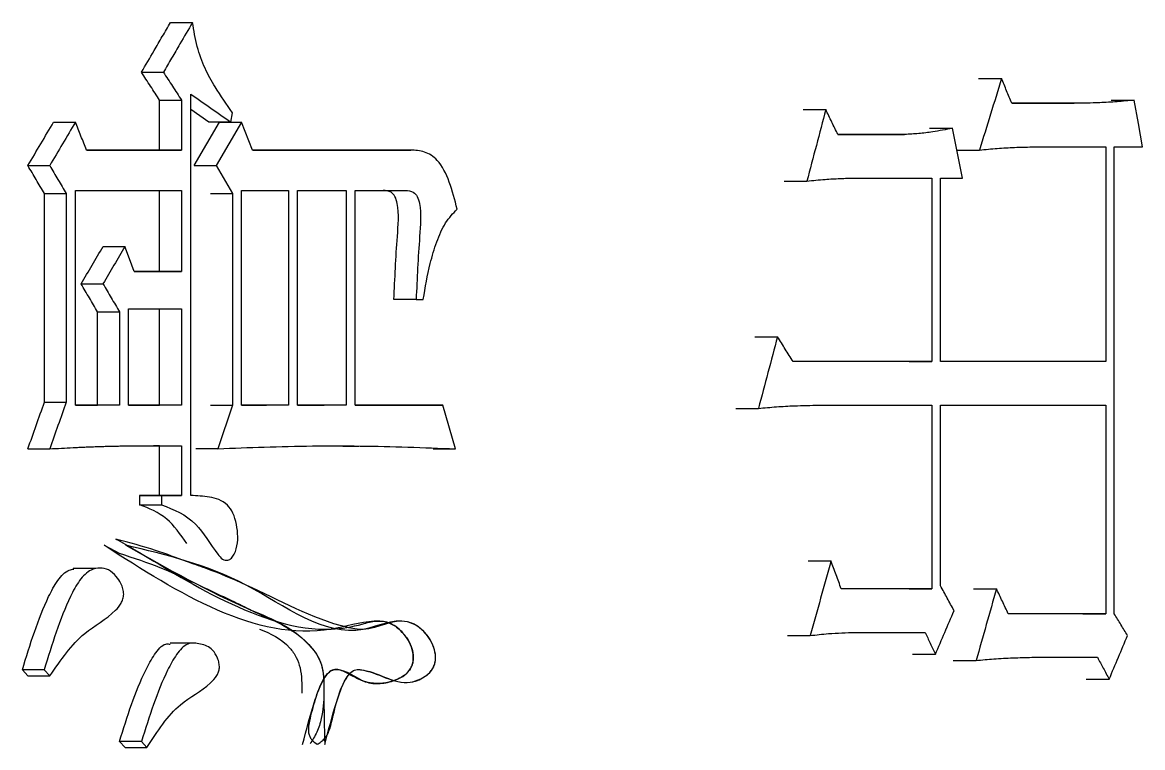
# Model space of a CAD drawing. Header units: millimetres. Extents: x 2687 to 4367, y 1046 to 2234.
# Drawn here: x 3491.366 to 3495.259, y 1378.355 to 1380.875 of the extents above; entities that cross this region are included whole.
import ezdxf

# ---------------------------------------------------------------- set-up
doc = ezdxf.new("R2010")
doc.units = ezdxf.units.MM

msp = doc.modelspace()

# ---------------------------------------------------------------- linework, layer by layer
at = {"color": 7, "linetype": 'Continuous', "lineweight": 25}
for p, q in [((3491.8809, 1380.8753), (3491.9572, 1380.8753)), ((3491.7797, 1380.7022), (3491.8558, 1380.7022)), ((3494.6895, 1380.6806), (3494.769, 1380.6806)), ((3491.8429, 1380.6049), (3491.9192, 1380.6049)), ((3491.8429, 1380.4318), (3491.8429, 1380.6049)), ((3491.9192, 1380.6049), (3491.9192, 1380.4318)), ((3491.9509, 1379.2311), (3491.9509, 1380.6265)), ((3495.0209, 1380.5941), (3494.8043, 1380.5941)), ((3494.8043, 1380.5941), (3494.9406, 1380.5941)), ((3494.941, 1380.5941), (3495.0209, 1380.5941)), ((3495.1502, 1380.6049), (3495.2303, 1380.6049)), ((3492.0134, 1380.5291), (3491.9509, 1380.573)), ((3492.0899, 1380.5291), (3492.0962, 1380.5616)), ((3494.0794, 1380.5724), (3494.1582, 1380.5724)), ((3491.4745, 1380.5291), (3491.5503, 1380.5291)), ((3491.9629, 1380.3777), (3492.0511, 1380.5291)), ((3492.0899, 1380.5291), (3492.0134, 1380.5291)), ((3492.1277, 1380.5291), (3492.0394, 1380.3777)), ((3492.0512, 1380.5291), (3492.1277, 1380.5291)), ((3492.1655, 1380.4318), (3492.1277, 1380.5291)), ((3494.4323, 1380.4859), (3494.2001, 1380.4859)), ((3494.2001, 1380.4859), (3494.3528, 1380.4859)), ((3494.3532, 1380.4859), (3494.4323, 1380.4859)), ((3494.5188, 1380.5075), (3494.5981, 1380.5075)), ((3494.8746, 1380.4426), (3495.1316, 1380.4426)), ((3495.1316, 1380.4426), (3495.1316, 1379.6962)), ((3495.1606, 1380.4426), (3495.2593, 1380.4426)), ((3491.9192, 1380.4318), (3491.5886, 1380.4318)), ((3491.5886, 1380.4318), (3491.8429, 1380.4318)), ((3491.8429, 1380.4318), (3491.9192, 1380.4318)), ((3492.7158, 1380.4318), (3492.1655, 1380.4318)), ((3492.1655, 1380.4318), (3492.6385, 1380.4318)), ((3492.6386, 1380.4318), (3492.7158, 1380.4318)), ((3494.6136, 1380.4318), (3494.6925, 1380.4318)), ((3491.3851, 1380.3777), (3491.4608, 1380.3777)), ((3491.9629, 1380.3777), (3492.0394, 1380.3777)), ((3492.0394, 1380.3777), (3492.0962, 1380.2803)), ((3494.0137, 1380.3236), (3494.0924, 1380.3236)), ((3494.2597, 1380.3345), (3494.5271, 1380.3345)), ((3494.5271, 1380.3345), (3494.5271, 1379.6962)), ((3494.5567, 1380.3345), (3494.6335, 1380.3345)), ((3494.5567, 1379.6962), (3494.5567, 1380.3345)), ((3491.4426, 1380.2803), (3491.5183, 1380.2803)), ((3491.4426, 1379.5556), (3491.4426, 1380.2803)), ((3491.5183, 1380.2803), (3491.5183, 1379.5556)), ((3491.5503, 1380.2912), (3491.9192, 1380.2912)), ((3491.5503, 1379.5448), (3491.5503, 1380.2912)), ((3491.8429, 1380.0099), (3491.8429, 1380.2912)), ((3491.9192, 1380.2912), (3491.9192, 1380.0099)), ((3492.0197, 1380.2803), (3492.0962, 1380.2803)), ((3492.0962, 1380.2803), (3492.0962, 1379.5448)), ((3492.1277, 1379.5448), (3492.1277, 1380.2912)), ((3492.1277, 1380.2912), (3492.2912, 1380.2912)), ((3492.2912, 1380.2912), (3492.2912, 1379.5448)), ((3492.3226, 1379.5448), (3492.3226, 1380.2912)), ((3492.3226, 1380.2912), (3492.4916, 1380.2912)), ((3492.4916, 1380.2912), (3492.4916, 1379.5448)), ((3492.5228, 1380.2912), (3492.6972, 1380.2912)), ((3492.5228, 1379.5448), (3492.5228, 1380.2912)), ((3492.6202, 1380.2912), (3492.6975, 1380.2912)), ((3491.6464, 1380.0964), (3491.7224, 1380.0964)), ((3491.9192, 1380.0099), (3491.7542, 1380.0099)), ((3491.7542, 1380.0099), (3491.8429, 1380.0099)), ((3491.8429, 1380.0099), (3491.9192, 1380.0099)), ((3491.5701, 1379.9666), (3491.646, 1379.9666)), ((3492.7344, 1379.9126), (3492.6573, 1379.9126)), ((3492.7344, 1379.9126), (3492.7593, 1379.9126)), ((3491.6274, 1379.8693), (3491.7033, 1379.8693)), ((3491.6274, 1379.5448), (3491.6274, 1379.8693)), ((3491.7033, 1379.8693), (3491.7033, 1379.5448)), ((3491.7352, 1379.5448), (3491.7352, 1379.8801)), ((3491.7352, 1379.8801), (3491.9192, 1379.8801)), ((3491.8429, 1379.5448), (3491.8429, 1379.8801)), ((3491.9192, 1379.8801), (3491.9192, 1379.5448)), ((3493.9118, 1379.7828), (3493.9904, 1379.7828)), ((3494.5271, 1379.6962), (3494.0444, 1379.6962)), ((3494.4479, 1379.6962), (3494.5271, 1379.6962)), ((3495.1316, 1379.6962), (3494.5567, 1379.6962)), ((3495.1316, 1379.6962), (3495.0516, 1379.6962)), ((3491.4426, 1379.5556), (3491.5183, 1379.5556)), ((3491.7033, 1379.5448), (3491.5503, 1379.5448)), ((3491.5503, 1379.5448), (3491.6274, 1379.5448)), ((3491.7033, 1379.5448), (3491.6274, 1379.5448)), ((3491.9192, 1379.5448), (3491.7352, 1379.5448)), ((3491.7352, 1379.5448), (3491.8429, 1379.5448)), ((3491.9192, 1379.5448), (3491.8429, 1379.5448)), ((3492.0197, 1379.5448), (3492.0962, 1379.5448)), ((3492.0962, 1379.5448), (3492.0457, 1379.3933)), ((3492.2912, 1379.5448), (3492.1277, 1379.5448)), ((3492.1277, 1379.5448), (3492.2145, 1379.5448)), ((3492.2912, 1379.5448), (3492.2145, 1379.5448)), ((3492.4916, 1379.5448), (3492.3226, 1379.5448)), ((3492.3226, 1379.5448), (3492.4146, 1379.5448)), ((3492.4916, 1379.5448), (3492.4146, 1379.5448)), ((3492.8275, 1379.5448), (3492.5228, 1379.5448)), ((3492.5228, 1379.5448), (3492.75, 1379.5448)), ((3492.7502, 1379.5448), (3492.8275, 1379.5448)), ((3492.8708, 1379.3933), (3492.8275, 1379.5448)), ((3494.1343, 1379.5448), (3494.5271, 1379.5448)), ((3494.5271, 1379.5448), (3494.5271, 1378.9066)), ((3494.5567, 1379.5448), (3495.1316, 1379.5448)), ((3494.5567, 1378.9174), (3494.5567, 1379.5448)), ((3495.1316, 1379.5448), (3495.1316, 1378.82)), ((3493.8457, 1379.534), (3493.9242, 1379.534)), ((3491.3851, 1379.3933), (3491.4608, 1379.3933)), ((3491.8429, 1379.4041), (3491.822, 1379.4041)), ((3491.8429, 1379.2311), (3491.8429, 1379.4041)), ((3491.9192, 1379.4041), (3491.9192, 1379.2311)), ((3492.0457, 1379.3933), (3491.9692, 1379.3933)), ((3492.4792, 1379.4024), (3492.5347, 1379.4028)), ((3492.7935, 1379.3933), (3492.8708, 1379.3933)), ((3491.8495, 1379.2311), (3491.7733, 1379.2311)), ((3491.7733, 1379.2311), (3491.8429, 1379.2311)), ((3491.7733, 1379.2311), (3491.7733, 1379.1986)), ((3491.8429, 1379.2311), (3491.9192, 1379.2311)), ((3491.8495, 1379.2311), (3491.8495, 1379.1986)), ((3491.9192, 1379.2311), (3491.8495, 1379.2311)), ((3491.7733, 1379.1986), (3491.8495, 1379.1986)), ((3491.6496, 1379.058), (3491.7045, 1379.0295)), ((3492.0758, 1379.0058), (3492.0763, 1379.0058)), ((3494.0973, 1379.0039), (3494.1762, 1379.0039)), ((3491.6186, 1378.9768), (3491.5427, 1378.9768)), ((3494.5271, 1378.9066), (3494.212, 1378.9066)), ((3494.4479, 1378.9066), (3494.5271, 1378.9066)), ((3494.6718, 1378.9066), (3494.7514, 1378.9066)), ((3495.1316, 1378.82), (3494.7925, 1378.82)), ((3495.0516, 1378.82), (3495.1316, 1378.82)), ((3494.0256, 1378.7443), (3494.1043, 1378.7443)), ((3494.2597, 1378.7551), (3494.5034, 1378.7551)), ((3491.9563, 1378.7179), (3491.88, 1378.7179)), ((3494.4597, 1378.6794), (3494.539, 1378.6794)), ((3494.6013, 1378.6578), (3494.6807, 1378.6578)), ((3494.8746, 1378.6686), (3495.1025, 1378.6686)), ((3491.3851, 1378.6037), (3491.3659, 1378.6253)), ((3491.4416, 1378.6253), (3491.4608, 1378.6037)), ((3491.3851, 1378.6037), (3491.4608, 1378.6037)), ((3495.0632, 1378.5929), (3495.1432, 1378.5929)), ((3491.7226, 1378.3549), (3491.7035, 1378.3765))]:
    msp.add_line(p, q, dxfattribs=at)
at = {"color": 7, "linetype": 'Continuous', "lineweight": 25, "flags": 128}
for points in [[(3495.2593, 1380.4426), (3495.2448, 1380.5238), (3495.2303, 1380.6049)], [(3494.6335, 1380.3345), (3494.6158, 1380.421), (3494.5981, 1380.5075)], [(3495.1606, 1378.82), (3495.1606, 1379.4539), (3495.1606, 1380.4426)], [(3491.7542, 1380.0099), (3491.7383, 1380.0532), (3491.7224, 1380.0964)], [(3491.4416, 1378.6253), (3491.4135, 1378.6253), (3491.3897, 1378.6253), (3491.3659, 1378.6253)], [(3491.7796, 1378.3765), (3491.7514, 1378.3765), (3491.7275, 1378.3765), (3491.7035, 1378.3765)], [(3491.7796, 1378.3765), (3491.7892, 1378.3657), (3491.7987, 1378.3549)], [(3491.7226, 1378.3549), (3491.7508, 1378.3549), (3491.7748, 1378.3549), (3491.7987, 1378.3549)]]:
    msp.add_lwpolyline(points, dxfattribs=at)
at = {"color": 7, "linetype": 'Continuous', "lineweight": 25}
for points, knots in [([(3491.7797, 1380.7022), (3491.7943, 1380.7272), (3491.8185, 1380.7685), (3491.8522, 1380.8262), (3491.8713, 1380.859), (3491.8809, 1380.8753)], [0, 0, 0, 0, 0.432843, 0.716421, 1, 1, 1, 1]), ([(3491.9572, 1380.8753), (3491.9426, 1380.8504), (3491.9184, 1380.809), (3491.8846, 1380.7513), (3491.8654, 1380.7186), (3491.8558, 1380.7022)], [0, 0, 0, 0, 0.43259, 0.716295, 1, 1, 1, 1]), ([(3492.0962, 1380.5616), (3492.0756, 1380.5907), (3492.0416, 1380.6389), (3491.999, 1380.7147), (3491.9711, 1380.7905), (3491.9619, 1380.8469), (3491.9572, 1380.8753)], [0, 0, 0, 0, 0.333781, 0.552151, 0.77417, 1, 1, 1, 1]), ([(3491.8429, 1380.6049), (3491.8324, 1380.6211), (3491.8113, 1380.6535), (3491.7902, 1380.686), (3491.7797, 1380.7022)], [0, 0, 0, 0, 0.5, 1, 1, 1, 1]), ([(3491.8558, 1380.7022), (3491.8664, 1380.686), (3491.8875, 1380.6535), (3491.9087, 1380.6211), (3491.9192, 1380.6049)], [0, 0, 0, 0, 0.499999, 1, 1, 1, 1]), ([(3494.769, 1380.6806), (3494.7563, 1380.6391), (3494.7308, 1380.5562), (3494.7053, 1380.4733), (3494.6925, 1380.4318)], [0, 0, 0, 0, 0.499999, 1, 1, 1, 1]), ([(3494.8043, 1380.5941), (3494.7984, 1380.6085), (3494.7866, 1380.6373), (3494.7749, 1380.6662), (3494.769, 1380.6806)], [0, 0, 0, 0, 0.500001, 1, 1, 1, 1]), ([(3491.9509, 1380.6265), (3491.9741, 1380.6103), (3492.0204, 1380.5778), (3492.0667, 1380.5454), (3492.0899, 1380.5291)], [0, 0, 0, 0, 0.5, 1, 1, 1, 1]), ([(3495.2303, 1380.6049), (3495.2103, 1380.6031), (3495.1704, 1380.5994), (3495.1006, 1380.5953), (3495.0507, 1380.5945), (3495.0209, 1380.5941)], [0, 0, 0, 0, 0.287152, 0.574316, 1, 1, 1, 1]), ([(3494.1582, 1380.5724), (3494.1473, 1380.531), (3494.1253, 1380.448), (3494.1034, 1380.3651), (3494.0924, 1380.3236)], [0, 0, 0, 0, 0.499999, 1, 1, 1, 1]), ([(3494.2001, 1380.4859), (3494.1931, 1380.5003), (3494.1792, 1380.5292), (3494.1652, 1380.558), (3494.1582, 1380.5724)], [0, 0, 0, 0, 0.500001, 1, 1, 1, 1]), ([(3491.3851, 1380.3777), (3491.4, 1380.4029), (3491.4298, 1380.4534), (3491.4596, 1380.5039), (3491.4745, 1380.5291)], [0, 0, 0, 0, 0.499999, 1, 1, 1, 1]), ([(3491.5503, 1380.5291), (3491.5354, 1380.5039), (3491.5056, 1380.4534), (3491.4757, 1380.4029), (3491.4608, 1380.3777)], [0, 0, 0, 0, 0.4999988, 1, 1, 1, 1]), ([(3491.5886, 1380.4318), (3491.5822, 1380.448), (3491.5695, 1380.4805), (3491.5567, 1380.5129), (3491.5503, 1380.5291)], [0, 0, 0, 0, 0.499999, 1, 1, 1, 1]), ([(3494.5981, 1380.5075), (3494.5754, 1380.503), (3494.5365, 1380.4953), (3494.4812, 1380.4883), (3494.4486, 1380.4867), (3494.4323, 1380.4859)], [0, 0, 0, 0, 0.4132863, 0.7064309, 1, 1, 1, 1]), ([(3494.6925, 1380.4318), (3494.7131, 1380.4339), (3494.7537, 1380.4381), (3494.8145, 1380.4412), (3494.8546, 1380.4422), (3494.8746, 1380.4426)], [0, 0, 0, 0, 0.338229, 0.669059, 1, 1, 1, 1]), ([(3492.877, 1380.2262), (3492.8689, 1380.2583), (3492.8529, 1380.3213), (3492.8149, 1380.3975), (3492.7637, 1380.4289), (3492.7317, 1380.4308), (3492.7158, 1380.4318)], [0, 0, 0, 0, 0.291832, 0.574338, 0.788145, 1, 1, 1, 1]), ([(3491.4426, 1380.2803), (3491.433, 1380.2966), (3491.4139, 1380.329), (3491.3947, 1380.3615), (3491.3851, 1380.3777)], [0, 0, 0, 0, 0.5, 1, 1, 1, 1]), ([(3491.4608, 1380.3777), (3491.4704, 1380.3615), (3491.4896, 1380.329), (3491.5088, 1380.2966), (3491.5183, 1380.2803)], [0, 0, 0, 0, 0.499998, 1, 1, 1, 1]), ([(3494.0924, 1380.3236), (3494.1135, 1380.3259), (3494.1519, 1380.3301), (3494.2077, 1380.3329), (3494.2424, 1380.334), (3494.2597, 1380.3345)], [0, 0, 0, 0, 0.37761, 0.688762, 1, 1, 1, 1]), ([(3492.6571, 1379.9126), (3492.6604, 1379.9851), (3492.6654, 1380.0951), (3492.6763, 1380.2181), (3492.6623, 1380.2713), (3492.6442, 1380.2899), (3492.6293, 1380.2907), (3492.6199, 1380.2912)], [0, 0, 0, 0, 0.510737, 0.775157, 0.838657, 0.898816, 1, 1, 1, 1]), ([(3492.6972, 1380.2912), (3492.7066, 1380.2907), (3492.7215, 1380.2899), (3492.7396, 1380.2713), (3492.7537, 1380.2181), (3492.7428, 1380.0951), (3492.7377, 1379.9851), (3492.7344, 1379.9126)], [0, 0, 0, 0, 0.1012919, 0.1614916, 0.2249951, 0.4893613, 1, 1, 1, 1]), ([(3492.7593, 1379.9126), (3492.7664, 1379.9546), (3492.778, 1380.0237), (3492.8048, 1380.1128), (3492.8343, 1380.1816), (3492.8629, 1380.2115), (3492.877, 1380.2262)], [0, 0, 0, 0, 0.347314, 0.569762, 0.788105, 1, 1, 1, 1]), ([(3491.5701, 1379.9666), (3491.5828, 1379.9883), (3491.6083, 1380.0315), (3491.6337, 1380.0748), (3491.6464, 1380.0964)], [0, 0, 0, 0, 0.499999, 1, 1, 1, 1]), ([(3491.7224, 1380.0964), (3491.7097, 1380.0748), (3491.6842, 1380.0315), (3491.6588, 1379.9883), (3491.646, 1379.9666)], [0, 0, 0, 0, 0.499999, 1, 1, 1, 1]), ([(3491.6274, 1379.8693), (3491.6178, 1379.8855), (3491.5987, 1379.918), (3491.5796, 1379.9504), (3491.5701, 1379.9666)], [0, 0, 0, 0, 0.5, 1, 1, 1, 1]), ([(3491.646, 1379.9666), (3491.6556, 1379.9504), (3491.6747, 1379.918), (3491.6938, 1379.8855), (3491.7033, 1379.8693)], [0, 0, 0, 0, 0.499998, 1, 1, 1, 1]), ([(3493.9904, 1379.7828), (3493.9794, 1379.7413), (3493.9573, 1379.6584), (3493.9353, 1379.5754), (3493.9242, 1379.534)], [0, 0, 0, 0, 0.4999994, 1, 1, 1, 1]), ([(3494.0444, 1379.6962), (3494.0354, 1379.7107), (3494.0174, 1379.7395), (3493.9994, 1379.7683), (3493.9904, 1379.7828)], [0, 0, 0, 0, 0.5, 1, 1, 1, 1]), ([(3491.3851, 1379.3933), (3491.3947, 1379.4204), (3491.4139, 1379.4745), (3491.433, 1379.5285), (3491.4426, 1379.5556)], [0, 0, 0, 0, 0.5, 1, 1, 1, 1]), ([(3491.5183, 1379.5556), (3491.5088, 1379.5285), (3491.4896, 1379.4745), (3491.4704, 1379.4204), (3491.4608, 1379.3933)], [0, 0, 0, 0, 0.4999992, 1, 1, 1, 1]), ([(3493.9242, 1379.534), (3493.9451, 1379.5359), (3493.9868, 1379.5397), (3494.0568, 1379.5436), (3494.1059, 1379.5444), (3494.1343, 1379.5448)], [0, 0, 0, 0, 0.2972646, 0.5945414, 1, 1, 1, 1]), ([(3491.4608, 1379.3933), (3491.4879, 1379.3948), (3491.5219, 1379.3966), (3491.5592, 1379.3984), (3491.571, 1379.3989), (3491.5795, 1379.3993), (3491.588, 1379.3997), (3491.6015, 1379.4002), (3491.615, 1379.4007), (3491.6286, 1379.4012), (3491.6421, 1379.4017), (3491.6557, 1379.4021), (3491.6726, 1379.4025), (3491.6861, 1379.4028), (3491.6996, 1379.403), (3491.7131, 1379.4033), (3491.7266, 1379.4035), (3491.7401, 1379.4036), (3491.7503, 1379.4038), (3491.7587, 1379.4038), (3491.7671, 1379.4039), (3491.7739, 1379.404), (3491.7823, 1379.404), (3491.7891, 1379.4041), (3491.7958, 1379.4041), (3491.8026, 1379.4041), (3491.8093, 1379.4041), (3491.8177, 1379.4042), (3491.8245, 1379.4042), (3491.8312, 1379.4042), (3491.8379, 1379.4042), (3491.8447, 1379.4042), (3491.8531, 1379.4042), (3491.8598, 1379.4042), (3491.8666, 1379.4042), (3491.8733, 1379.4042), (3491.88, 1379.4042), (3491.8884, 1379.4042), (3491.8943, 1379.4042), (3491.9002, 1379.4042), (3491.9036, 1379.4042), (3491.9078, 1379.4042), (3491.9111, 1379.4042), (3491.9152, 1379.4041), (3491.9176, 1379.4041), (3491.9192, 1379.4041)], [0, 0, 0, 0, 0.176928, 0.221159, 0.243275, 0.254333, 0.276449, 0.298565, 0.342797, 0.364913, 0.387029, 0.431261, 0.453377, 0.497609, 0.519725, 0.54184, 0.586072, 0.608188, 0.630304, 0.65242, 0.663478, 0.685594, 0.696652, 0.718768, 0.729826, 0.740884, 0.763, 0.774058, 0.796174, 0.807232, 0.818289, 0.840405, 0.851463, 0.873579, 0.884637, 0.895695, 0.917811, 0.928869, 0.950985, 0.956514, 0.967572, 0.973101, 0.984159, 0.989688, 1, 1, 1, 1]), ([(3492.0457, 1379.3933), (3492.0993, 1379.3956), (3492.2648, 1379.4024), (3492.5406, 1379.4058), (3492.7607, 1379.3975), (3492.8708, 1379.3933)], [0, 0, 0, 0, 0.193449, 0.596574, 1, 1, 1, 1]), ([(3491.8495, 1379.1986), (3491.8916, 1379.1823), (3491.9677, 1379.1528), (3492.0233, 1379.0535), (3492.0604, 1379.0082), (3492.0784, 1379.0039), (3492.0927, 1379.0126), (3492.1027, 1379.0267), (3492.1122, 1379.0513), (3492.1161, 1379.0882), (3492.1108, 1379.1309), (3492.0997, 1379.1706), (3492.069, 1379.2126), (3492.0156, 1379.2281), (3491.9724, 1379.2301), (3491.9509, 1379.2311)], [0, 0, 0, 0, 0.231115, 0.416996, 0.453479, 0.487626, 0.51108, 0.53533, 0.560619, 0.61156, 0.663004, 0.713338, 0.761901, 0.881097, 1, 1, 1, 1]), ([(3491.9377, 1379.0645), (3491.9154, 1379.0959), (3491.8683, 1379.1623), (3491.8061, 1379.1861), (3491.7733, 1379.1986)], [0, 0, 0, 0, 0.473164, 1, 1, 1, 1]), ([(3491.6905, 1379.0797), (3491.7117, 1379.0679), (3491.8759, 1378.9767), (3492.2456, 1378.7255), (3492.5281, 1378.778), (3492.5942, 1378.7976), (3492.6384, 1378.7919), (3492.6738, 1378.7699), (3492.7, 1378.741), (3492.717, 1378.7099), (3492.7239, 1378.6832), (3492.7246, 1378.6643), (3492.7232, 1378.652), (3492.7203, 1378.6411), (3492.7147, 1378.6284), (3492.7053, 1378.616), (3492.6901, 1378.603), (3492.6763, 1378.5952), (3492.666, 1378.5908), (3492.6626, 1378.5895), (3492.6335, 1378.5784), (3492.5821, 1378.5722), (3492.5209, 1378.5975), (3492.4829, 1378.621), (3492.4573, 1378.628), (3492.4367, 1378.6232), (3492.4073, 1378.5918), (3492.3844, 1378.5272), (3492.3666, 1378.4646), (3492.3594, 1378.425), (3492.3599, 1378.4069), (3492.3642, 1378.3933), (3492.373, 1378.378), (3492.3837, 1378.3712), (3492.3909, 1378.3666)], [0, 0, 0, 0, 0.063403, 0.490083, 0.555845, 0.585953, 0.612335, 0.635418, 0.654818, 0.670315, 0.682341, 0.687426, 0.692125, 0.696624, 0.701068, 0.709996, 0.718666, 0.732514, 0.736768, 0.73811, 0.738909, 0.79149, 0.829877, 0.853354, 0.86561, 0.876875, 0.890063, 0.92862, 0.960137, 0.969562, 0.976521, 0.982326, 0.987997, 1, 1, 1, 1]), ([(3492.3909, 1378.3666), (3492.3952, 1378.3691), (3492.4008, 1378.3725), (3492.4085, 1378.3785), (3492.417, 1378.3874), (3492.4274, 1378.401), (3492.4433, 1378.4456), (3492.4545, 1378.5125), (3492.4802, 1378.5801), (3492.5045, 1378.6147), (3492.5216, 1378.6263), (3492.5931, 1378.6265), (3492.6686, 1378.5628), (3492.7508, 1378.5926), (3492.7792, 1378.6102), (3492.7942, 1378.6318), (3492.7993, 1378.6459), (3492.8015, 1378.6571), (3492.802, 1378.6691), (3492.8006, 1378.6865), (3492.7941, 1378.7097), (3492.7802, 1378.7362), (3492.7601, 1378.7609), (3492.7343, 1378.7814), (3492.6642, 1378.8114), (3492.5829, 1378.7545), (3492.3921, 1378.7919), (3492.2146, 1378.8914), (3492.0369, 1378.9662), (3491.9676, 1378.9907), (3491.9101, 1379.0103), (3491.8329, 1379.0414), (3491.7385, 1379.0667), (3491.6905, 1379.0797)], [0, 0, 0, 0, 0.007115, 0.009283, 0.013168, 0.022788, 0.029323, 0.067396, 0.105312, 0.117519, 0.126527, 0.138469, 0.245589, 0.268554, 0.290817, 0.300477, 0.304973, 0.309414, 0.313965, 0.318785, 0.329689, 0.342801, 0.358258, 0.375878, 0.395342, 0.489004, 0.523993, 0.742498, 0.828477, 0.854871, 0.870121, 0.933939, 1, 1, 1, 1]), ([(3492.3397, 1378.3657), (3492.3534, 1378.4182), (3492.3736, 1378.4958), (3492.4044, 1378.5823), (3492.4278, 1378.6152), (3492.4442, 1378.625), (3492.4877, 1378.6315), (3492.5394, 1378.58), (3492.6096, 1378.5756), (3492.6533, 1378.5845), (3492.6874, 1378.6003), (3492.7075, 1378.6172), (3492.7193, 1378.637), (3492.7244, 1378.6552), (3492.7247, 1378.6753), (3492.72, 1378.7005), (3492.7076, 1378.7296), (3492.6808, 1378.7645), (3492.6402, 1378.7938), (3492.5551, 1378.7961), (3492.2245, 1378.6906), (3491.9125, 1378.89), (3491.6496, 1379.058)], [0, 0, 0, 0, 0.066326, 0.098069, 0.114802, 0.122366, 0.12991, 0.194026, 0.225577, 0.257771, 0.274923, 0.290948, 0.299033, 0.306308, 0.31368, 0.322028, 0.336671, 0.353914, 0.385654, 0.416675, 0.50855, 1, 1, 1, 1]), ([(3491.6836, 1379.0367), (3491.7338, 1379.0204), (3491.8327, 1378.9883), (3491.9556, 1378.9311), (3492.0574, 1378.8828), (3492.1304, 1378.8484), (3492.2252, 1378.7995), (3492.3216, 1378.7689), (3492.3938, 1378.6732), (3492.4088, 1378.6355), (3492.4143, 1378.591), (3492.4143, 1378.5307), (3492.4099, 1378.4683), (3492.3909, 1378.4076), (3492.3741, 1378.3808), (3492.3657, 1378.3674)], [0, 0, 0, 0, 0.127271, 0.250947, 0.419961, 0.470254, 0.498152, 0.744763, 0.775002, 0.804533, 0.835455, 0.868351, 0.930416, 0.965226, 1, 1, 1, 1]), ([(3492.4166, 1378.3657), (3492.4295, 1378.4147), (3492.4498, 1378.4918), (3492.4789, 1378.5765), (3492.5025, 1378.6121), (3492.5209, 1378.6268), (3492.5937, 1378.6231), (3492.6728, 1378.5613), (3492.7562, 1378.5944), (3492.7833, 1378.6155), (3492.7952, 1378.6344), (3492.8005, 1378.6498), (3492.8026, 1378.6671), (3492.8009, 1378.6858), (3492.7955, 1378.7048), (3492.7854, 1378.727), (3492.7696, 1378.7506), (3492.742, 1378.7773), (3492.6681, 1378.8116), (3492.4619, 1378.6991), (3492.1447, 1378.9586), (3491.8657, 1379.0248), (3491.7256, 1379.058)], [0, 0, 0, 0, 0.062139, 0.097741, 0.110846, 0.121745, 0.134474, 0.241844, 0.272517, 0.28985, 0.296872, 0.303283, 0.310072, 0.317098, 0.324991, 0.334204, 0.348814, 0.364868, 0.393646, 0.487371, 0.742662, 1, 1, 1, 1]), ([(3491.7256, 1379.058), (3491.8686, 1378.9774), (3492.0829, 1378.8568), (3492.3225, 1378.7688), (3492.3947, 1378.6716), (3492.4144, 1378.6194), (3492.4132, 1378.5131), (3492.4153, 1378.4248), (3492.4166, 1378.3657)], [0, 0, 0, 0, 0.500155, 0.749433, 0.782567, 0.811815, 0.874052, 1, 1, 1, 1]), ([(3494.1762, 1379.0039), (3494.1642, 1378.9607), (3494.1403, 1378.8741), (3494.1163, 1378.7876), (3494.1043, 1378.7443)], [0, 0, 0, 0, 0.499999, 1, 1, 1, 1]), ([(3494.212, 1378.9066), (3494.206, 1378.9228), (3494.1941, 1378.9552), (3494.1821, 1378.9877), (3494.1762, 1379.0039)], [0, 0, 0, 0, 0.500001, 1, 1, 1, 1]), ([(3491.3659, 1378.6253), (3491.3929, 1378.7138), (3491.4268, 1378.8248), (3491.4867, 1378.9366), (3491.5184, 1378.9711), (3491.539, 1378.9744), (3491.5442, 1378.9753)], [0, 0, 0, 0, 0.6318222, 0.7932699, 0.9483734, 1, 1, 1, 1]), ([(3491.4608, 1378.6037), (3491.4991, 1378.6587), (3491.567, 1378.7562), (3491.664, 1378.8028), (3491.7066, 1378.8505), (3491.7157, 1378.8709), (3491.7189, 1378.8889), (3491.7158, 1378.9081), (3491.7069, 1378.9295), (3491.6907, 1378.9538), (3491.6658, 1378.9748), (3491.635, 1378.9809), (3491.599, 1378.9733), (3491.5625, 1378.9374), (3491.5026, 1378.8239), (3491.4686, 1378.7133), (3491.4416, 1378.6253)], [0, 0, 0, 0, 0.207529, 0.367372, 0.400835, 0.41667, 0.431354, 0.448141, 0.466694, 0.497248, 0.538464, 0.578549, 0.61996, 0.682145, 0.746849, 1, 1, 1, 1]), ([(3494.604, 1378.8309), (3494.5961, 1378.8453), (3494.5804, 1378.8741), (3494.5646, 1378.903), (3494.5567, 1378.9174)], [0, 0, 0, 0, 0.499999, 1, 1, 1, 1]), ([(3494.7514, 1378.9066), (3494.7396, 1378.8651), (3494.7161, 1378.7822), (3494.6925, 1378.6992), (3494.6807, 1378.6578)], [0, 0, 0, 0, 0.499999, 1, 1, 1, 1]), ([(3494.7925, 1378.82), (3494.7856, 1378.8345), (3494.7719, 1378.8633), (3494.7582, 1378.8922), (3494.7514, 1378.9066)], [0, 0, 0, 0, 0.500001, 1, 1, 1, 1]), ([(3494.539, 1378.6794), (3494.5498, 1378.7046), (3494.5715, 1378.7551), (3494.5932, 1378.8056), (3494.604, 1378.8309)], [0, 0, 0, 0, 0.499999, 1, 1, 1, 1]), ([(3495.2071, 1378.7443), (3495.1993, 1378.7569), (3495.1839, 1378.7822), (3495.1684, 1378.8074), (3495.1606, 1378.82)], [0, 0, 0, 0, 0.499999, 1, 1, 1, 1]), ([(3492.1905, 1378.7664), (3492.2279, 1378.7508), (3492.2752, 1378.731), (3492.3179, 1378.6713), (3492.3375, 1378.6192), (3492.3372, 1378.5747), (3492.337, 1378.5445)], [0, 0, 0, 0, 0.4995337, 0.6325248, 0.7500514, 1, 1, 1, 1]), ([(3494.1043, 1378.7443), (3494.1253, 1378.7468), (3494.1616, 1378.7512), (3494.2134, 1378.7538), (3494.2443, 1378.7547), (3494.2597, 1378.7551)], [0, 0, 0, 0, 0.403496, 0.701702, 1, 1, 1, 1]), ([(3494.5034, 1378.7551), (3494.5094, 1378.7425), (3494.5212, 1378.7173), (3494.533, 1378.692), (3494.539, 1378.6794)], [0, 0, 0, 0, 0.5, 1, 1, 1, 1]), ([(3495.1432, 1378.5929), (3495.1538, 1378.6181), (3495.1752, 1378.6686), (3495.1964, 1378.7191), (3495.2071, 1378.7443)], [0, 0, 0, 0, 0.499999, 1, 1, 1, 1]), ([(3491.7035, 1378.3765), (3491.7306, 1378.4633), (3491.7644, 1378.5722), (3491.8236, 1378.6783), (3491.8541, 1378.7169), (3491.8747, 1378.715), (3491.88, 1378.7145)], [0, 0, 0, 0, 0.6304443, 0.7910263, 0.9464173, 1, 1, 1, 1]), ([(3491.7987, 1378.3549), (3491.8351, 1378.4111), (3491.8993, 1378.5104), (3491.9957, 1378.5529), (3492.0386, 1378.598), (3492.048, 1378.6178), (3492.0512, 1378.6331), (3492.0496, 1378.65), (3492.0425, 1378.6719), (3492.0233, 1378.7032), (3491.9852, 1378.7163), (3491.9392, 1378.7223), (3491.8997, 1378.6796), (3491.8408, 1378.5706), (3491.8068, 1378.4626), (3491.7796, 1378.3765)], [0, 0, 0, 0, 0.207996, 0.367554, 0.405471, 0.419369, 0.432328, 0.447278, 0.463534, 0.497494, 0.558303, 0.619645, 0.682126, 0.746669, 1, 1, 1, 1]), ([(3494.6807, 1378.6578), (3494.7013, 1378.6598), (3494.7439, 1378.6639), (3494.8086, 1378.6672), (3494.8526, 1378.6681), (3494.8746, 1378.6686)], [0, 0, 0, 0, 0.317984, 0.658934, 1, 1, 1, 1]), ([(3495.1025, 1378.6686), (3495.1092, 1378.656), (3495.1228, 1378.6307), (3495.1364, 1378.6055), (3495.1432, 1378.5929)], [0, 0, 0, 0, 0.5, 1, 1, 1, 1])]:
    msp.add_open_spline(points, degree=3, knots=knots, dxfattribs=at)

doc.saveas('drawing.dxf')
